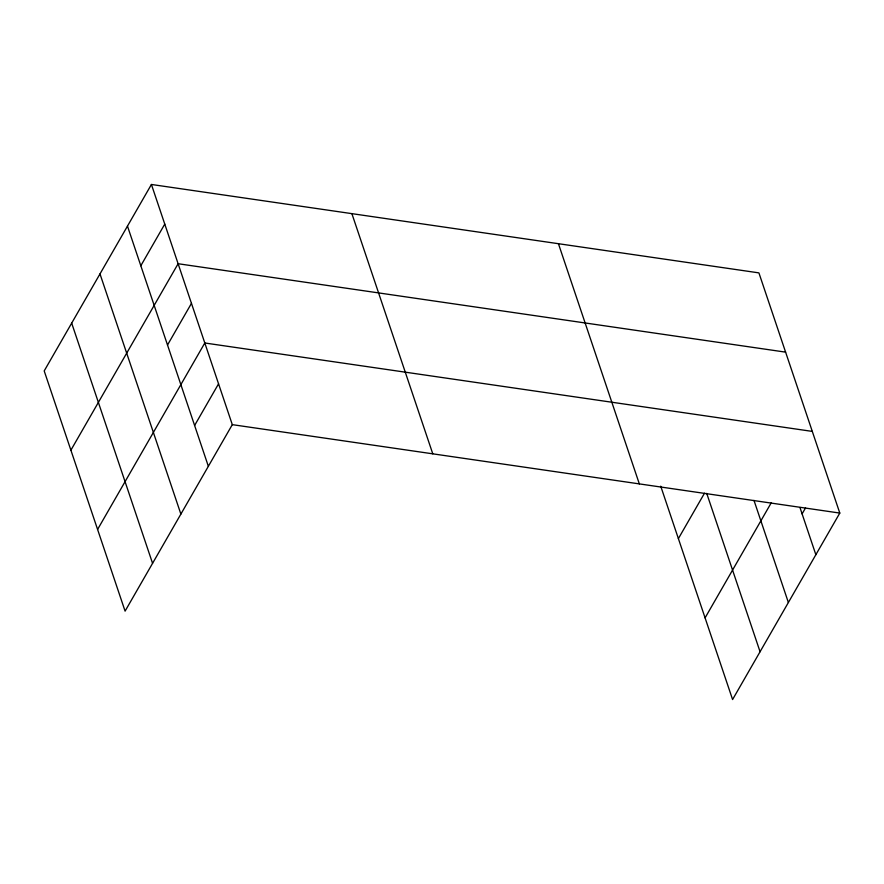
<?xml version="1.0" encoding="UTF-8"?>
<svg xmlns="http://www.w3.org/2000/svg" width="884" height="884" viewBox="0 0 884 884"><rect width="100%" height="100%" fill="white"/><g stroke="black" fill="none" stroke-linecap="round" stroke-linejoin="round"><path stroke-width="1.33" d="M151.418 184.469L44.2 370.926L125.086 611.12L232.304 424.651L151.418 184.469L758.914 272.88L839.8 513.074L732.582 699.531L660.735 486.189M140.821 265.741L164.767 224.105M70.897 450.188L178.115 263.73L785.6 352.141M167.518 345.003L191.463 303.367M97.583 529.45L204.801 342.992L812.297 431.403M194.613 425.469L218.558 383.822M678.382 538.61L704.493 493.206M705.078 617.872L771.179 502.919M802.097 513.88L805.523 507.935M232.304 424.651L839.8 513.074M799.954 507.504L815.855 554.71M753.986 500.388L788.373 602.501M706.725 493.371L760.063 651.74M558.434 243.708L639.331 483.891M351.887 213.652L432.784 453.835M127.473 226.116L208.359 466.299M99.991 273.907L180.877 514.09M71.681 323.135L152.567 563.329"/></g></svg>
